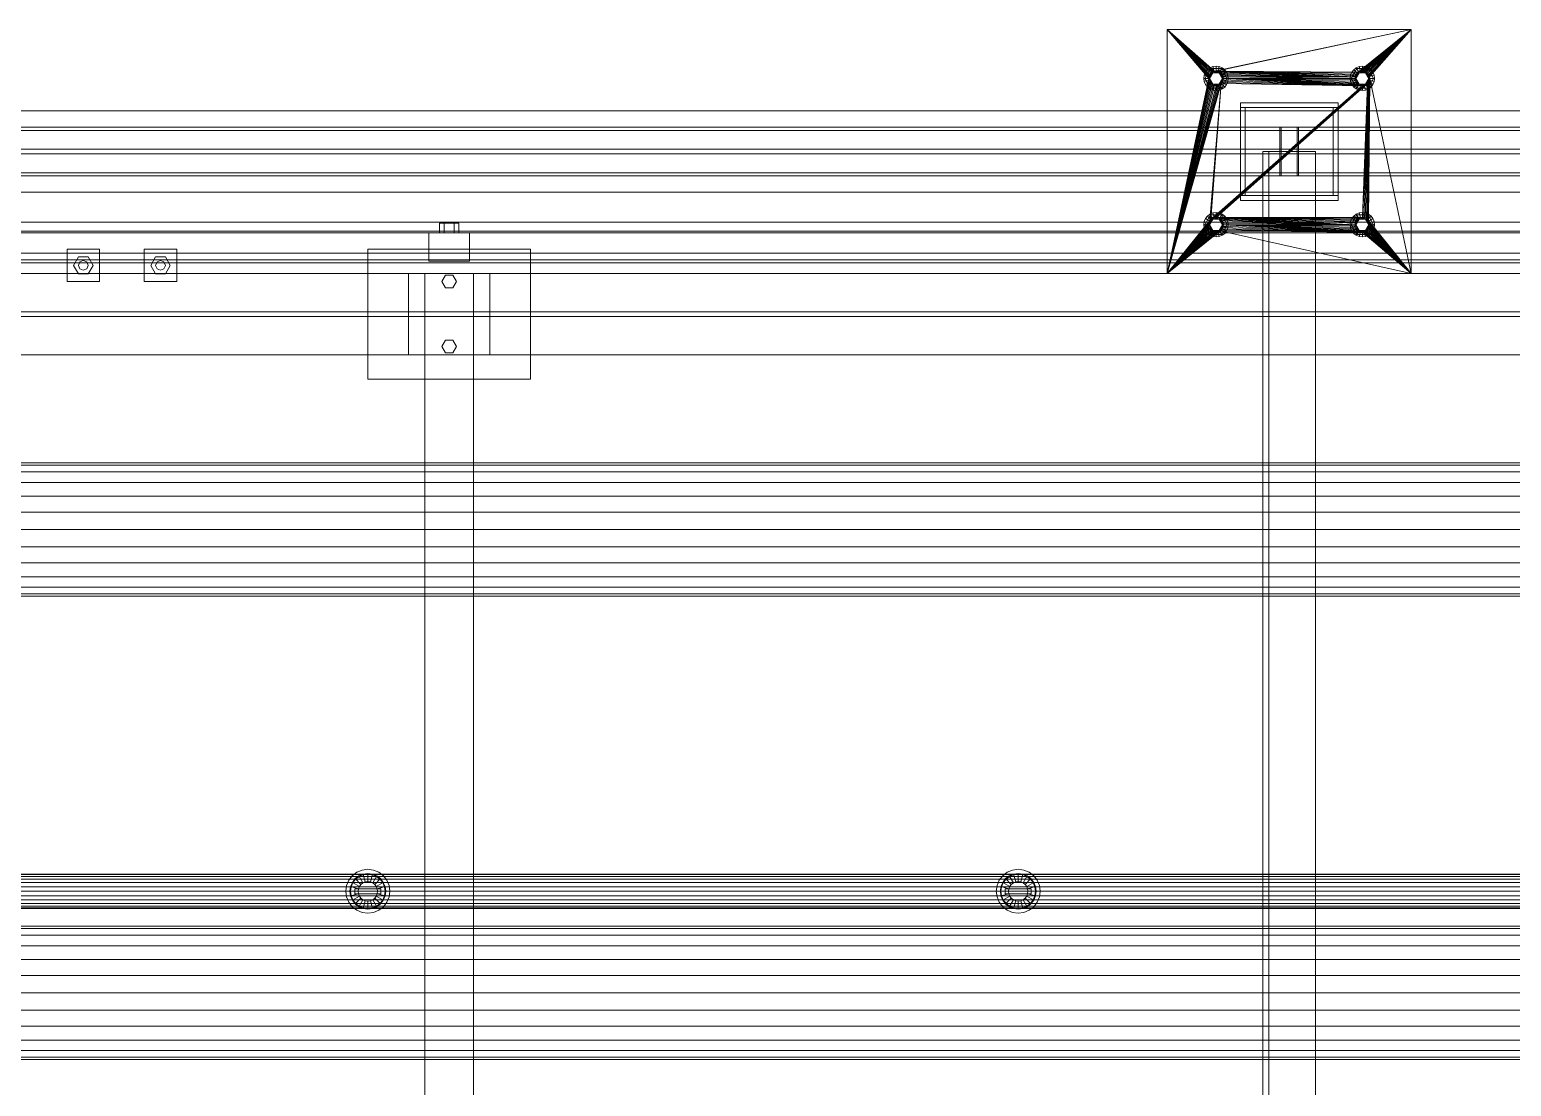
# Model space of a CAD drawing. Header units: millimetres. Extents: x -1970 to 34302, y -65268 to 6837.
# Drawn here: x 13154 to 14976, y -18400 to -17100 of the extents above; entities that cross this region are included whole.
import ezdxf

# ---------------------------------------------------------------- set-up
doc = ezdxf.new("R2010")
doc.units = ezdxf.units.MM
doc.layers.add('superior_mezcladora', color=7, linetype='Continuous', lineweight=0)

msp = doc.modelspace()

# ---------------------------------------------------------------- linework, layer by layer
at = {"layer": 'superior_mezcladora'}
for p, q in [((14552.862, -17400), (14552.862, -17100)), ((14552.862, -17100), (14603.862, -17160)), ((14552.862, -17100), (14604.035, -17158.244)), ((14552.862, -17100), (14604.547, -17156.556)), ((14552.862, -17100), (14605.379, -17155)), ((14552.862, -17100), (14606.498, -17153.636)), ((14552.862, -17100), (14607.862, -17152.517)), ((14552.862, -17100), (14609.418, -17151.685)), ((14552.862, -17100), (14611.106, -17151.173)), ((14552.862, -17100), (14852.862, -17100)), ((14852.862, -17100), (14611.106, -17151.173)), ((14852.862, -17100), (14612.862, -17151)), ((14852.862, -17100), (14787.862, -17152.517)), ((14852.862, -17100), (14789.418, -17151.685)), ((14852.862, -17100), (14791.106, -17151.173)), ((14852.862, -17100), (14792.862, -17151)), ((14852.862, -17100), (14794.618, -17151.173)), ((14852.862, -17100), (14796.306, -17151.685)), ((14852.862, -17100), (14797.862, -17152.517)), ((14852.862, -17100), (14799.226, -17153.636)), ((14852.862, -17100), (14800.345, -17155)), ((14852.862, -17100), (14801.177, -17156.556)), ((14852.862, -17100), (14801.689, -17158.244)), ((14852.862, -17100), (14852.862, -17400)), ((14605.937, -17148.006), (14599.012, -17160)), ((14602.255, -17149.393), (14599.872, -17152.5)), ((14605.362, -17147.01), (14602.255, -17149.393)), ((14606.498, -17153.636), (14602.255, -17149.393)), ((14608.98, -17145.511), (14605.362, -17147.01)), ((14608.362, -17152.206), (14605.362, -17147.01)), ((14619.787, -17148.006), (14605.937, -17148.006)), ((14608.862, -17153.072), (14605.937, -17148.006)), ((14612.862, -17145), (14608.98, -17145.511)), ((14610.533, -17151.307), (14608.98, -17145.511)), ((14616.744, -17145.511), (14612.862, -17145)), ((14612.862, -17151), (14612.862, -17145)), ((14615.191, -17151.307), (14616.744, -17145.511)), ((14620.362, -17147.01), (14616.744, -17145.511)), ((14616.862, -17153.072), (14619.787, -17148.006)), ((14617.362, -17152.206), (14620.362, -17147.01)), ((14619.226, -17153.636), (14623.468, -17149.393)), ((14626.712, -17160), (14619.787, -17148.006)), ((14623.468, -17149.393), (14620.362, -17147.01)), ((14625.852, -17152.5), (14623.468, -17149.393)), ((14785.937, -17148.006), (14779.012, -17160)), ((14782.255, -17149.393), (14779.872, -17152.5)), ((14785.362, -17147.01), (14782.255, -17149.393)), ((14786.498, -17153.636), (14782.255, -17149.393)), ((14788.98, -17145.511), (14785.362, -17147.01)), ((14788.362, -17152.206), (14785.362, -17147.01)), ((14799.787, -17148.006), (14785.937, -17148.006)), ((14788.862, -17153.072), (14785.937, -17148.006)), ((14792.862, -17145), (14788.98, -17145.511)), ((14790.533, -17151.307), (14788.98, -17145.511)), ((14796.744, -17145.511), (14792.862, -17145)), ((14792.862, -17151), (14792.862, -17145)), ((14795.191, -17151.307), (14796.744, -17145.511)), ((14800.362, -17147.01), (14796.744, -17145.511)), ((14796.862, -17153.072), (14799.787, -17148.006)), ((14797.362, -17152.206), (14800.362, -17147.01)), ((14799.226, -17153.636), (14803.468, -17149.393)), ((14806.712, -17160), (14799.787, -17148.006)), ((14803.468, -17149.393), (14800.362, -17147.01)), ((14805.852, -17152.5), (14803.468, -17149.393)), ((14552.862, -17400), (14603.862, -17160)), ((14604.035, -17161.756), (14552.862, -17400)), ((14604.547, -17163.444), (14552.862, -17400)), ((14605.379, -17165), (14552.862, -17400)), ((14606.498, -17166.364), (14552.862, -17400)), ((14619.226, -17166.364), (14552.862, -17400)), ((14607.862, -17167.483), (14552.862, -17400)), ((14617.862, -17167.483), (14552.862, -17400)), ((14609.418, -17168.315), (14552.862, -17400)), ((14616.306, -17168.315), (14552.862, -17400)), ((14598.373, -17156.118), (14597.862, -17160)), ((14603.862, -17160), (14597.862, -17160)), ((14597.862, -17160), (14598.373, -17163.882)), ((14599.872, -17152.5), (14598.373, -17156.118)), ((14604.169, -17157.671), (14598.373, -17156.118)), ((14604.169, -17162.329), (14598.373, -17163.882)), ((14598.373, -17163.882), (14599.872, -17167.5)), ((14604.862, -17160), (14599.012, -17160)), ((14599.012, -17160), (14605.937, -17171.994)), ((14605.068, -17155.5), (14599.872, -17152.5)), ((14605.068, -17164.5), (14599.872, -17167.5)), ((14599.872, -17167.5), (14602.255, -17170.607)), ((14606.498, -17166.364), (14602.255, -17170.607)), ((14603.862, -17160), (14604.169, -17157.671)), ((14604.035, -17158.244), (14603.862, -17160)), ((14603.862, -17160), (14604.035, -17161.756)), ((14604.169, -17162.329), (14603.862, -17160)), ((14604.547, -17156.556), (14604.035, -17158.244)), ((14604.035, -17161.756), (14604.547, -17163.444)), ((14604.169, -17157.671), (14605.068, -17155.5)), ((14605.068, -17164.5), (14604.169, -17162.329)), ((14605.379, -17155), (14604.547, -17156.556)), ((14604.547, -17163.444), (14605.379, -17165)), ((14604.862, -17160), (14608.862, -17153.072)), ((14604.862, -17160), (14605.134, -17157.929)), ((14605.134, -17162.071), (14604.862, -17160)), ((14608.862, -17166.928), (14604.862, -17160)), ((14605.068, -17155.5), (14606.498, -17153.636)), ((14606.498, -17166.364), (14605.068, -17164.5)), ((14605.134, -17157.929), (14605.934, -17156)), ((14605.934, -17164), (14605.134, -17162.071)), ((14608.362, -17167.794), (14605.362, -17172.99)), ((14606.498, -17153.636), (14605.379, -17155)), ((14605.379, -17165), (14606.498, -17166.364)), ((14619.226, -17166.364), (14605.379, -17335)), ((14605.934, -17156), (14607.205, -17154.343)), ((14607.205, -17165.657), (14605.934, -17164)), ((14608.862, -17166.928), (14605.937, -17171.994)), ((14606.498, -17153.636), (14608.362, -17152.206)), ((14607.862, -17152.517), (14606.498, -17153.636)), ((14606.498, -17166.364), (14607.862, -17167.483)), ((14619.226, -17166.364), (14606.498, -17333.636)), ((14799.226, -17166.364), (14606.498, -17333.636)), ((14608.362, -17167.794), (14606.498, -17166.364)), ((14797.862, -17167.483), (14606.498, -17333.636)), ((14796.306, -17168.315), (14606.498, -17333.636)), ((14607.205, -17154.343), (14608.862, -17153.072)), ((14608.862, -17166.928), (14607.205, -17165.657)), ((14609.418, -17151.685), (14607.862, -17152.517)), ((14799.226, -17166.364), (14607.862, -17332.517)), ((14607.862, -17167.483), (14609.418, -17168.315)), ((14608.362, -17152.206), (14610.533, -17151.307)), ((14610.533, -17168.693), (14608.362, -17167.794)), ((14608.862, -17153.072), (14610.791, -17152.273)), ((14608.862, -17153.072), (14616.862, -17153.072)), ((14610.791, -17167.727), (14608.862, -17166.928)), ((14616.862, -17166.928), (14608.862, -17166.928)), ((14611.106, -17151.173), (14609.418, -17151.685)), ((14799.226, -17166.364), (14609.418, -17331.685)), ((14609.418, -17168.315), (14611.106, -17168.827)), ((14610.533, -17151.307), (14612.862, -17151)), ((14610.791, -17152.273), (14612.862, -17152)), ((14612.862, -17168), (14610.791, -17167.727)), ((14612.862, -17151), (14611.106, -17151.173)), ((14799.226, -17166.364), (14611.106, -17331.173)), ((14614.618, -17151.173), (14612.862, -17151)), ((14612.862, -17151), (14784.035, -17158.244)), ((14612.862, -17151), (14784.547, -17156.556)), ((14612.862, -17151), (14785.379, -17155)), ((14612.862, -17151), (14786.498, -17153.636)), ((14612.862, -17151), (14787.862, -17152.517)), ((14612.862, -17151), (14615.191, -17151.307)), ((14612.862, -17152), (14614.932, -17152.273)), ((14799.226, -17166.364), (14612.862, -17331)), ((14614.932, -17167.727), (14612.862, -17168)), ((14616.306, -17151.685), (14614.618, -17151.173)), ((14614.618, -17151.173), (14784.035, -17158.244)), ((14614.618, -17168.827), (14616.306, -17168.315)), ((14614.932, -17152.273), (14616.862, -17153.072)), ((14616.862, -17166.928), (14614.932, -17167.727)), ((14615.191, -17151.307), (14617.362, -17152.206)), ((14617.362, -17167.794), (14615.191, -17168.693)), ((14617.862, -17152.517), (14616.306, -17151.685)), ((14616.306, -17151.685), (14784.035, -17158.244)), ((14616.306, -17168.315), (14617.862, -17167.483)), ((14616.862, -17153.072), (14618.519, -17154.343)), ((14616.862, -17153.072), (14620.862, -17160)), ((14620.862, -17160), (14616.862, -17166.928)), ((14618.519, -17165.657), (14616.862, -17166.928)), ((14616.862, -17166.928), (14619.787, -17171.994)), ((14617.362, -17152.206), (14619.226, -17153.636)), ((14619.226, -17166.364), (14617.362, -17167.794)), ((14617.362, -17167.794), (14620.362, -17172.99)), ((14619.226, -17153.636), (14617.862, -17152.517)), ((14617.862, -17152.517), (14784.035, -17158.244)), ((14617.862, -17167.483), (14619.226, -17166.364)), ((14618.519, -17154.343), (14619.79, -17156)), ((14619.79, -17164), (14618.519, -17165.657)), ((14620.345, -17155), (14619.226, -17153.636)), ((14619.226, -17153.636), (14784.035, -17158.244)), ((14619.226, -17153.636), (14620.656, -17155.5)), ((14620.656, -17164.5), (14619.226, -17166.364)), ((14619.226, -17166.364), (14620.345, -17165)), ((14792.862, -17169), (14619.226, -17166.364)), ((14619.226, -17166.364), (14623.468, -17170.607)), ((14619.787, -17171.994), (14626.712, -17160)), ((14619.79, -17156), (14620.589, -17157.929)), ((14620.589, -17162.071), (14619.79, -17164)), ((14621.177, -17156.556), (14620.345, -17155)), ((14620.345, -17155), (14784.035, -17158.244)), ((14620.345, -17165), (14621.177, -17163.444)), ((14792.862, -17169), (14620.345, -17165)), ((14620.589, -17157.929), (14620.862, -17160)), ((14620.862, -17160), (14620.589, -17162.071)), ((14620.656, -17155.5), (14625.852, -17152.5)), ((14620.656, -17155.5), (14621.555, -17157.671)), ((14621.555, -17162.329), (14620.656, -17164.5)), ((14620.656, -17164.5), (14625.852, -17167.5)), ((14626.712, -17160), (14620.862, -17160)), ((14621.689, -17158.244), (14621.177, -17156.556)), ((14621.177, -17156.556), (14784.035, -17158.244)), ((14621.177, -17163.444), (14621.689, -17161.756)), ((14792.862, -17169), (14621.177, -17163.444)), ((14621.555, -17157.671), (14627.351, -17156.118)), ((14621.555, -17157.671), (14621.862, -17160)), ((14621.862, -17160), (14621.555, -17162.329)), ((14621.555, -17162.329), (14627.351, -17163.882)), ((14621.862, -17160), (14621.689, -17158.244)), ((14621.689, -17158.244), (14784.035, -17158.244)), ((14621.689, -17161.756), (14621.862, -17160)), ((14792.862, -17169), (14621.689, -17161.756)), ((14621.862, -17160), (14784.035, -17158.244)), ((14783.862, -17160), (14621.862, -17160)), ((14784.035, -17161.756), (14621.862, -17160)), ((14784.547, -17163.444), (14621.862, -17160)), ((14785.379, -17165), (14621.862, -17160)), ((14786.498, -17166.364), (14621.862, -17160)), ((14787.862, -17167.483), (14621.862, -17160)), ((14789.418, -17168.315), (14621.862, -17160)), ((14791.106, -17168.827), (14621.862, -17160)), ((14792.862, -17169), (14621.862, -17160)), ((14627.862, -17160), (14621.862, -17160)), ((14623.468, -17170.607), (14625.852, -17167.5)), ((14627.351, -17156.118), (14625.852, -17152.5)), ((14625.852, -17167.5), (14627.351, -17163.882)), ((14627.862, -17160), (14627.351, -17156.118)), ((14627.351, -17163.882), (14627.862, -17160)), ((14778.373, -17156.118), (14777.862, -17160)), ((14783.862, -17160), (14777.862, -17160)), ((14777.862, -17160), (14778.373, -17163.882)), ((14779.872, -17152.5), (14778.373, -17156.118)), ((14784.169, -17157.671), (14778.373, -17156.118)), ((14784.169, -17162.329), (14778.373, -17163.882)), ((14778.373, -17163.882), (14779.872, -17167.5)), ((14784.862, -17160), (14779.012, -17160)), ((14779.012, -17160), (14785.937, -17171.994)), ((14785.068, -17155.5), (14779.872, -17152.5)), ((14785.068, -17164.5), (14779.872, -17167.5)), ((14779.872, -17167.5), (14782.255, -17170.607)), ((14786.498, -17166.364), (14782.255, -17170.607)), ((14783.862, -17160), (14784.169, -17157.671)), ((14784.035, -17158.244), (14783.862, -17160)), ((14783.862, -17160), (14784.035, -17161.756)), ((14784.169, -17162.329), (14783.862, -17160)), ((14784.547, -17156.556), (14784.035, -17158.244)), ((14784.035, -17161.756), (14784.547, -17163.444)), ((14784.169, -17157.671), (14785.068, -17155.5)), ((14785.068, -17164.5), (14784.169, -17162.329)), ((14785.379, -17155), (14784.547, -17156.556)), ((14784.547, -17163.444), (14785.379, -17165)), ((14784.862, -17160), (14788.862, -17153.072)), ((14784.862, -17160), (14785.134, -17157.929)), ((14785.134, -17162.071), (14784.862, -17160)), ((14788.862, -17166.928), (14784.862, -17160)), ((14785.068, -17155.5), (14786.498, -17153.636)), ((14786.498, -17166.364), (14785.068, -17164.5)), ((14785.134, -17157.929), (14785.934, -17156)), ((14785.934, -17164), (14785.134, -17162.071)), ((14788.362, -17167.794), (14785.362, -17172.99)), ((14786.498, -17153.636), (14785.379, -17155)), ((14785.379, -17165), (14786.498, -17166.364)), ((14785.934, -17156), (14787.205, -17154.343)), ((14787.205, -17165.657), (14785.934, -17164)), ((14788.862, -17166.928), (14785.937, -17171.994)), ((14786.498, -17153.636), (14788.362, -17152.206)), ((14787.862, -17152.517), (14786.498, -17153.636)), ((14786.498, -17166.364), (14787.862, -17167.483)), ((14788.362, -17167.794), (14786.498, -17166.364)), ((14787.205, -17154.343), (14788.862, -17153.072)), ((14788.862, -17166.928), (14787.205, -17165.657)), ((14789.418, -17151.685), (14787.862, -17152.517)), ((14787.862, -17167.483), (14789.418, -17168.315)), ((14788.362, -17152.206), (14790.533, -17151.307)), ((14790.533, -17168.693), (14788.362, -17167.794)), ((14788.862, -17153.072), (14790.791, -17152.273)), ((14788.862, -17153.072), (14796.862, -17153.072)), ((14790.791, -17167.727), (14788.862, -17166.928)), ((14796.862, -17166.928), (14788.862, -17166.928)), ((14791.106, -17151.173), (14789.418, -17151.685)), ((14789.418, -17168.315), (14791.106, -17168.827)), ((14790.533, -17151.307), (14792.862, -17151)), ((14790.791, -17152.273), (14792.862, -17152)), ((14792.862, -17168), (14790.791, -17167.727)), ((14792.862, -17151), (14791.106, -17151.173)), ((14794.618, -17151.173), (14792.862, -17151)), ((14792.862, -17151), (14795.191, -17151.307)), ((14792.862, -17152), (14794.932, -17152.273)), ((14801.862, -17160), (14792.862, -17331)), ((14801.689, -17161.756), (14792.862, -17331)), ((14801.177, -17163.444), (14792.862, -17331)), ((14800.345, -17165), (14792.862, -17331)), ((14799.226, -17166.364), (14792.862, -17331)), ((14794.932, -17167.727), (14792.862, -17168)), ((14796.306, -17151.685), (14794.618, -17151.173)), ((14801.862, -17160), (14794.618, -17331.173)), ((14794.618, -17168.827), (14796.306, -17168.315)), ((14794.932, -17152.273), (14796.862, -17153.072)), ((14796.862, -17166.928), (14794.932, -17167.727)), ((14795.191, -17151.307), (14797.362, -17152.206)), ((14797.362, -17167.794), (14795.191, -17168.693)), ((14797.862, -17152.517), (14796.306, -17151.685)), ((14796.306, -17331.685), (14801.862, -17160)), ((14796.306, -17168.315), (14797.862, -17167.483)), ((14796.862, -17153.072), (14798.519, -17154.343)), ((14796.862, -17153.072), (14800.862, -17160)), ((14800.862, -17160), (14796.862, -17166.928)), ((14798.519, -17165.657), (14796.862, -17166.928)), ((14796.862, -17166.928), (14799.787, -17171.994)), ((14797.362, -17152.206), (14799.226, -17153.636)), ((14799.226, -17166.364), (14797.362, -17167.794)), ((14797.362, -17167.794), (14800.362, -17172.99)), ((14799.226, -17153.636), (14797.862, -17152.517)), ((14797.862, -17332.517), (14801.862, -17160)), ((14797.862, -17167.483), (14799.226, -17166.364)), ((14798.519, -17154.343), (14799.79, -17156)), ((14799.79, -17164), (14798.519, -17165.657)), ((14800.345, -17155), (14799.226, -17153.636)), ((14799.226, -17153.636), (14800.656, -17155.5)), ((14799.226, -17333.636), (14801.862, -17160)), ((14800.656, -17164.5), (14799.226, -17166.364)), ((14799.226, -17166.364), (14800.345, -17165)), ((14799.226, -17166.364), (14803.468, -17170.607)), ((14799.787, -17171.994), (14806.712, -17160)), ((14799.79, -17156), (14800.589, -17157.929)), ((14800.589, -17162.071), (14799.79, -17164)), ((14801.177, -17156.556), (14800.345, -17155)), ((14800.345, -17335), (14801.862, -17160)), ((14800.345, -17165), (14801.177, -17163.444)), ((14800.589, -17157.929), (14800.862, -17160)), ((14800.862, -17160), (14800.589, -17162.071)), ((14800.656, -17155.5), (14805.852, -17152.5)), ((14800.656, -17155.5), (14801.555, -17157.671)), ((14801.555, -17162.329), (14800.656, -17164.5)), ((14800.656, -17164.5), (14805.852, -17167.5)), ((14806.712, -17160), (14800.862, -17160)), ((14801.689, -17158.244), (14801.177, -17156.556)), ((14801.177, -17163.444), (14801.689, -17161.756)), ((14801.555, -17157.671), (14807.351, -17156.118)), ((14801.555, -17157.671), (14801.862, -17160)), ((14801.862, -17160), (14801.555, -17162.329)), ((14801.555, -17162.329), (14807.351, -17163.882)), ((14852.862, -17400), (14801.689, -17158.244)), ((14801.862, -17160), (14801.689, -17158.244)), ((14801.689, -17161.756), (14801.862, -17160)), ((14852.862, -17400), (14801.862, -17160)), ((14807.862, -17160), (14801.862, -17160)), ((14803.468, -17170.607), (14805.852, -17167.5)), ((14807.351, -17156.118), (14805.852, -17152.5)), ((14805.852, -17167.5), (14807.351, -17163.882)), ((14807.862, -17160), (14807.351, -17156.118)), ((14807.351, -17163.882), (14807.862, -17160)), ((14611.106, -17168.827), (14552.862, -17400)), ((14614.618, -17168.827), (14552.862, -17400)), ((14612.862, -17169), (14552.862, -17400)), ((14602.255, -17170.607), (14605.362, -17172.99)), ((14605.362, -17172.99), (14608.98, -17174.489)), ((14605.937, -17171.994), (14619.787, -17171.994)), ((14794.618, -17168.827), (14606.498, -17333.636)), ((14792.862, -17169), (14606.498, -17333.636)), ((14610.533, -17168.693), (14608.98, -17174.489)), ((14608.98, -17174.489), (14612.862, -17175)), ((14612.862, -17169), (14610.533, -17168.693)), ((14611.106, -17168.827), (14612.862, -17169)), ((14615.191, -17168.693), (14612.862, -17169)), ((14612.862, -17169), (14614.618, -17168.827)), ((14612.862, -17169), (14612.862, -17175)), ((14612.862, -17175), (14616.744, -17174.489)), ((14615.191, -17168.693), (14616.744, -17174.489)), ((14616.744, -17174.489), (14620.362, -17172.99)), ((14620.362, -17172.99), (14623.468, -17170.607)), ((14782.255, -17170.607), (14785.362, -17172.99)), ((14785.362, -17172.99), (14788.98, -17174.489)), ((14785.937, -17171.994), (14799.787, -17171.994)), ((14790.533, -17168.693), (14788.98, -17174.489)), ((14788.98, -17174.489), (14792.862, -17175)), ((14792.862, -17169), (14790.533, -17168.693)), ((14791.106, -17168.827), (14792.862, -17169)), ((14795.191, -17168.693), (14792.862, -17169)), ((14792.862, -17169), (14794.618, -17168.827)), ((14792.862, -17169), (14792.862, -17175)), ((14792.862, -17175), (14796.744, -17174.489)), ((14795.191, -17168.693), (14796.744, -17174.489)), ((14796.744, -17174.489), (14800.362, -17172.99)), ((14800.362, -17172.99), (14803.468, -17170.607)), ((10569.529, -17200), (16769.529, -17200)), ((14642.862, -17196), (14642.862, -17190)), ((14642.862, -17190), (14762.862, -17190)), ((14762.862, -17196), (14642.862, -17196)), ((14642.862, -17304), (14642.862, -17196)), ((14642.862, -17196), (14648.862, -17196)), ((14648.862, -17196), (14648.862, -17304)), ((14756.862, -17304), (14756.862, -17196)), ((14756.862, -17196), (14762.862, -17196)), ((14762.862, -17190), (14762.862, -17196)), ((14762.862, -17196), (14762.862, -17304)), ((14691.451, -17220), (12624.784, -17220)), ((12626.305, -17220), (14692.972, -17220)), ((14712.752, -17220), (12646.085, -17220)), ((12647.606, -17220), (14714.273, -17220)), ((14691.451, -17280), (14691.451, -17220)), ((14691.451, -17220), (14692.972, -17220)), ((16758.117, -17220), (14691.451, -17220)), ((14692.972, -17220), (14692.972, -17280)), ((14692.972, -17224), (14692.972, -17220)), ((14692.972, -17220), (14712.752, -17220)), ((14692.972, -17220), (16759.639, -17220)), ((14712.752, -17280), (14712.752, -17220)), ((14712.752, -17220), (14714.273, -17220)), ((14712.752, -17220), (14712.752, -17224)), ((16779.418, -17220), (14712.752, -17220)), ((14714.273, -17220), (14714.273, -17280)), ((14714.273, -17220), (16780.94, -17220)), ((12626.305, -17224), (14692.972, -17224)), ((14712.752, -17224), (12646.085, -17224)), ((14712.752, -17224), (14692.972, -17224)), ((14692.972, -17224), (16759.639, -17224)), ((16779.418, -17224), (14712.752, -17224)), ((10569.529, -17247.2), (16769.529, -17247.2)), ((16769.529, -17252.8), (10569.529, -17252.8)), ((14735.362, -17250), (14670.362, -17250)), ((14670.362, -17250), (14670.362, -18750)), ((14677.862, -17250), (14670.362, -17250)), ((14677.862, -18750), (14677.862, -17250)), ((14735.362, -18750), (14735.362, -17250)), ((14692.972, -17276), (12626.305, -17276)), ((12646.085, -17276), (14712.752, -17276)), ((14692.972, -17280), (14692.972, -17276)), ((14692.972, -17276), (14712.752, -17276)), ((16759.639, -17276), (14692.972, -17276)), ((14712.752, -17276), (14712.752, -17280)), ((14712.752, -17276), (16779.418, -17276)), ((12624.784, -17280), (14691.451, -17280)), ((14692.972, -17280), (12626.305, -17280)), ((12646.085, -17280), (14712.752, -17280)), ((14714.273, -17280), (12647.606, -17280)), ((14692.972, -17280), (14691.451, -17280)), ((14691.451, -17280), (16758.117, -17280)), ((14712.752, -17280), (14692.972, -17280)), ((16759.639, -17280), (14692.972, -17280)), ((14714.273, -17280), (14712.752, -17280)), ((14712.752, -17280), (16779.418, -17280)), ((16780.94, -17280), (14714.273, -17280)), ((16769.529, -17300), (10569.529, -17300)), ((14642.862, -17310), (14642.862, -17304)), ((14642.862, -17304), (14762.862, -17304)), ((14648.862, -17304), (14642.862, -17304)), ((14762.862, -17310), (14642.862, -17310)), ((14762.862, -17304), (14756.862, -17304)), ((14762.862, -17304), (14762.862, -17310)), ((14599.872, -17332.5), (14598.373, -17336.118)), ((14605.937, -17328.006), (14599.012, -17340)), ((14602.255, -17329.393), (14599.872, -17332.5)), ((14605.068, -17335.5), (14599.872, -17332.5)), ((14605.362, -17327.01), (14602.255, -17329.393)), ((14606.498, -17333.636), (14602.255, -17329.393)), ((14608.98, -17325.511), (14605.362, -17327.01)), ((14608.362, -17332.206), (14605.362, -17327.01)), ((14619.787, -17328.006), (14605.937, -17328.006)), ((14608.862, -17333.072), (14605.937, -17328.006)), ((14606.498, -17333.636), (14608.362, -17332.206)), ((14607.862, -17332.517), (14606.498, -17333.636)), ((14609.418, -17331.685), (14607.862, -17332.517)), ((14608.362, -17332.206), (14610.533, -17331.307)), ((14608.862, -17333.072), (14610.791, -17332.273)), ((14612.862, -17325), (14608.98, -17325.511)), ((14610.533, -17331.307), (14608.98, -17325.511)), ((14611.106, -17331.173), (14609.418, -17331.685)), ((14610.533, -17331.307), (14612.862, -17331)), ((14610.791, -17332.273), (14612.862, -17332)), ((14612.862, -17331), (14611.106, -17331.173)), ((14616.744, -17325.511), (14612.862, -17325)), ((14612.862, -17331), (14612.862, -17325)), ((14614.618, -17331.173), (14612.862, -17331)), ((14612.862, -17331), (14783.862, -17340)), ((14612.862, -17331), (14784.035, -17338.244)), ((14612.862, -17331), (14784.547, -17336.556)), ((14612.862, -17331), (14785.379, -17335)), ((14612.862, -17331), (14786.498, -17333.636)), ((14612.862, -17331), (14787.862, -17332.517)), ((14612.862, -17331), (14789.418, -17331.685)), ((14612.862, -17331), (14791.106, -17331.173)), ((14612.862, -17331), (14792.862, -17331)), ((14612.862, -17331), (14615.191, -17331.307)), ((14612.862, -17332), (14614.932, -17332.273)), ((14616.306, -17331.685), (14614.618, -17331.173)), ((14614.618, -17331.173), (14783.862, -17340)), ((14614.932, -17332.273), (14616.862, -17333.072)), ((14615.191, -17331.307), (14616.744, -17325.511)), ((14615.191, -17331.307), (14617.362, -17332.206)), ((14617.862, -17332.517), (14616.306, -17331.685)), ((14616.306, -17331.685), (14783.862, -17340)), ((14620.362, -17327.01), (14616.744, -17325.511)), ((14616.862, -17333.072), (14619.787, -17328.006)), ((14617.362, -17332.206), (14620.362, -17327.01)), ((14617.362, -17332.206), (14619.226, -17333.636)), ((14619.226, -17333.636), (14617.862, -17332.517)), ((14617.862, -17332.517), (14783.862, -17340)), ((14619.226, -17333.636), (14623.468, -17329.393)), ((14626.712, -17340), (14619.787, -17328.006)), ((14623.468, -17329.393), (14620.362, -17327.01)), ((14620.656, -17335.5), (14625.852, -17332.5)), ((14625.852, -17332.5), (14623.468, -17329.393)), ((14627.351, -17336.118), (14625.852, -17332.5)), ((14779.872, -17332.5), (14778.373, -17336.118)), ((14785.937, -17328.006), (14779.012, -17340)), ((14782.255, -17329.393), (14779.872, -17332.5)), ((14785.068, -17335.5), (14779.872, -17332.5)), ((14785.362, -17327.01), (14782.255, -17329.393)), ((14786.498, -17333.636), (14782.255, -17329.393)), ((14788.98, -17325.511), (14785.362, -17327.01)), ((14788.362, -17332.206), (14785.362, -17327.01)), ((14799.787, -17328.006), (14785.937, -17328.006)), ((14788.862, -17333.072), (14785.937, -17328.006)), ((14786.498, -17333.636), (14788.362, -17332.206)), ((14787.862, -17332.517), (14786.498, -17333.636)), ((14789.418, -17331.685), (14787.862, -17332.517)), ((14788.362, -17332.206), (14790.533, -17331.307)), ((14788.862, -17333.072), (14790.791, -17332.273)), ((14792.862, -17325), (14788.98, -17325.511)), ((14790.533, -17331.307), (14788.98, -17325.511)), ((14791.106, -17331.173), (14789.418, -17331.685)), ((14790.533, -17331.307), (14792.862, -17331)), ((14790.791, -17332.273), (14792.862, -17332)), ((14792.862, -17331), (14791.106, -17331.173)), ((14796.744, -17325.511), (14792.862, -17325)), ((14792.862, -17331), (14792.862, -17325)), ((14794.618, -17331.173), (14792.862, -17331)), ((14792.862, -17331), (14795.191, -17331.307)), ((14792.862, -17332), (14794.932, -17332.273)), ((14796.306, -17331.685), (14794.618, -17331.173)), ((14794.932, -17332.273), (14796.862, -17333.072)), ((14795.191, -17331.307), (14796.744, -17325.511)), ((14795.191, -17331.307), (14797.362, -17332.206)), ((14797.862, -17332.517), (14796.306, -17331.685)), ((14800.362, -17327.01), (14796.744, -17325.511)), ((14796.862, -17333.072), (14799.787, -17328.006)), ((14797.362, -17332.206), (14800.362, -17327.01)), ((14797.362, -17332.206), (14799.226, -17333.636)), ((14799.226, -17333.636), (14797.862, -17332.517)), ((14799.226, -17333.636), (14803.468, -17329.393)), ((14806.712, -17340), (14799.787, -17328.006)), ((14803.468, -17329.393), (14800.362, -17327.01)), ((14800.656, -17335.5), (14805.852, -17332.5)), ((14805.852, -17332.5), (14803.468, -17329.393)), ((14807.351, -17336.118), (14805.852, -17332.5)), ((10569.529, -17337), (16769.529, -17337)), ((10569.529, -17348), (16769.529, -17348)), ((10569.529, -17350), (16769.529, -17350)), ((13644.529, -17385), (13644.529, -17350)), ((13644.529, -17350), (13694.529, -17350)), ((13663.529, -17338), (13657.529, -17338)), ((13657.529, -17350), (13657.529, -17338)), ((13663.529, -17350), (13657.529, -17350)), ((13675.529, -17338), (13663.529, -17338)), ((13663.529, -17350), (13663.529, -17338)), ((13675.529, -17350), (13663.529, -17350)), ((13681.529, -17338), (13675.529, -17338)), ((13675.529, -17350), (13675.529, -17338)), ((13675.529, -17350), (13681.529, -17350)), ((13681.529, -17338), (13681.529, -17350)), ((13694.529, -17350), (13694.529, -17385)), ((14552.862, -17400), (14605.379, -17335)), ((14552.862, -17400), (14604.547, -17336.556)), ((14552.862, -17400), (14604.035, -17338.244)), ((14603.862, -17340), (14552.862, -17400)), ((14604.035, -17341.756), (14552.862, -17400)), ((14604.547, -17343.444), (14552.862, -17400)), ((14605.379, -17345), (14552.862, -17400)), ((14606.498, -17346.364), (14552.862, -17400)), ((14607.862, -17347.483), (14552.862, -17400)), ((14617.862, -17347.483), (14552.862, -17400)), ((14609.418, -17348.315), (14552.862, -17400)), ((14616.306, -17348.315), (14552.862, -17400)), ((14611.106, -17348.827), (14552.862, -17400)), ((14614.618, -17348.827), (14552.862, -17400)), ((14612.862, -17349), (14552.862, -17400)), ((14598.373, -17336.118), (14597.862, -17340)), ((14603.862, -17340), (14597.862, -17340)), ((14597.862, -17340), (14598.373, -17343.882)), ((14604.169, -17337.671), (14598.373, -17336.118)), ((14604.169, -17342.329), (14598.373, -17343.882)), ((14598.373, -17343.882), (14599.872, -17347.5)), ((14604.862, -17340), (14599.012, -17340)), ((14599.012, -17340), (14605.937, -17351.994)), ((14605.068, -17344.5), (14599.872, -17347.5)), ((14599.872, -17347.5), (14602.255, -17350.607)), ((14606.498, -17346.364), (14602.255, -17350.607)), ((14602.255, -17350.607), (14605.362, -17352.99)), ((14603.862, -17340), (14604.169, -17337.671)), ((14604.035, -17338.244), (14603.862, -17340)), ((14603.862, -17340), (14604.035, -17341.756)), ((14604.169, -17342.329), (14603.862, -17340)), ((14604.547, -17336.556), (14604.035, -17338.244)), ((14604.035, -17341.756), (14604.547, -17343.444)), ((14604.169, -17337.671), (14605.068, -17335.5)), ((14605.068, -17344.5), (14604.169, -17342.329)), ((14605.379, -17335), (14604.547, -17336.556)), ((14604.547, -17343.444), (14605.379, -17345)), ((14604.862, -17340), (14608.862, -17333.072)), ((14604.862, -17340), (14605.134, -17337.929)), ((14605.134, -17342.071), (14604.862, -17340)), ((14608.862, -17346.928), (14604.862, -17340)), ((14605.068, -17335.5), (14606.498, -17333.636)), ((14606.498, -17346.364), (14605.068, -17344.5)), ((14605.134, -17337.929), (14605.934, -17336)), ((14605.934, -17344), (14605.134, -17342.071)), ((14608.362, -17347.794), (14605.362, -17352.99)), ((14606.498, -17333.636), (14605.379, -17335)), ((14605.379, -17345), (14606.498, -17346.364)), ((14605.934, -17336), (14607.205, -17334.343)), ((14607.205, -17345.657), (14605.934, -17344)), ((14608.862, -17346.928), (14605.937, -17351.994)), ((14606.498, -17346.364), (14607.862, -17347.483)), ((14608.362, -17347.794), (14606.498, -17346.364)), ((14607.205, -17334.343), (14608.862, -17333.072)), ((14608.862, -17346.928), (14607.205, -17345.657)), ((14607.862, -17347.483), (14609.418, -17348.315)), ((14610.533, -17348.693), (14608.362, -17347.794)), ((14608.862, -17333.072), (14616.862, -17333.072)), ((14610.791, -17347.727), (14608.862, -17346.928)), ((14616.862, -17346.928), (14608.862, -17346.928)), ((14610.533, -17348.693), (14608.98, -17354.489)), ((14609.418, -17348.315), (14611.106, -17348.827)), ((14612.862, -17349), (14610.533, -17348.693)), ((14612.862, -17348), (14610.791, -17347.727)), ((14611.106, -17348.827), (14612.862, -17349)), ((14614.932, -17347.727), (14612.862, -17348)), ((14615.191, -17348.693), (14612.862, -17349)), ((14612.862, -17349), (14614.618, -17348.827)), ((14612.862, -17349), (14612.862, -17355)), ((14614.618, -17348.827), (14616.306, -17348.315)), ((14616.862, -17346.928), (14614.932, -17347.727)), ((14617.362, -17347.794), (14615.191, -17348.693)), ((14615.191, -17348.693), (14616.744, -17354.489)), ((14616.306, -17348.315), (14617.862, -17347.483)), ((14616.862, -17333.072), (14618.519, -17334.343)), ((14616.862, -17333.072), (14620.862, -17340)), ((14620.862, -17340), (14616.862, -17346.928)), ((14618.519, -17345.657), (14616.862, -17346.928)), ((14616.862, -17346.928), (14619.787, -17351.994)), ((14619.226, -17346.364), (14617.362, -17347.794)), ((14617.362, -17347.794), (14620.362, -17352.99)), ((14617.862, -17347.483), (14619.226, -17346.364)), ((14617.862, -17347.483), (14852.862, -17400)), ((14792.862, -17349), (14617.862, -17347.483)), ((14618.519, -17334.343), (14619.79, -17336)), ((14619.79, -17344), (14618.519, -17345.657)), ((14620.345, -17335), (14619.226, -17333.636)), ((14619.226, -17333.636), (14783.862, -17340)), ((14619.226, -17333.636), (14620.656, -17335.5)), ((14620.656, -17344.5), (14619.226, -17346.364)), ((14619.226, -17346.364), (14620.345, -17345)), ((14792.862, -17349), (14619.226, -17346.364)), ((14619.226, -17346.364), (14623.468, -17350.607)), ((14619.787, -17351.994), (14626.712, -17340)), ((14619.79, -17336), (14620.589, -17337.929)), ((14620.589, -17342.071), (14619.79, -17344)), ((14621.177, -17336.556), (14620.345, -17335)), ((14620.345, -17335), (14783.862, -17340)), ((14620.345, -17345), (14621.177, -17343.444)), ((14792.862, -17349), (14620.345, -17345)), ((14620.362, -17352.99), (14623.468, -17350.607)), ((14620.589, -17337.929), (14620.862, -17340)), ((14620.862, -17340), (14620.589, -17342.071)), ((14620.656, -17335.5), (14621.555, -17337.671)), ((14621.555, -17342.329), (14620.656, -17344.5)), ((14620.656, -17344.5), (14625.852, -17347.5)), ((14626.712, -17340), (14620.862, -17340)), ((14621.689, -17338.244), (14621.177, -17336.556)), ((14621.177, -17336.556), (14783.862, -17340)), ((14621.177, -17343.444), (14621.689, -17341.756)), ((14792.862, -17349), (14621.177, -17343.444)), ((14621.555, -17337.671), (14627.351, -17336.118)), ((14621.555, -17337.671), (14621.862, -17340)), ((14621.862, -17340), (14621.555, -17342.329)), ((14621.555, -17342.329), (14627.351, -17343.882)), ((14621.862, -17340), (14621.689, -17338.244)), ((14621.689, -17338.244), (14783.862, -17340)), ((14621.689, -17341.756), (14621.862, -17340)), ((14792.862, -17349), (14621.689, -17341.756)), ((14783.862, -17340), (14621.862, -17340)), ((14784.035, -17341.756), (14621.862, -17340)), ((14784.547, -17343.444), (14621.862, -17340)), ((14785.379, -17345), (14621.862, -17340)), ((14786.498, -17346.364), (14621.862, -17340)), ((14787.862, -17347.483), (14621.862, -17340)), ((14789.418, -17348.315), (14621.862, -17340)), ((14791.106, -17348.827), (14621.862, -17340)), ((14792.862, -17349), (14621.862, -17340)), ((14627.862, -17340), (14621.862, -17340)), ((14623.468, -17350.607), (14625.852, -17347.5)), ((14625.852, -17347.5), (14627.351, -17343.882)), ((14627.862, -17340), (14627.351, -17336.118)), ((14627.351, -17343.882), (14627.862, -17340)), ((14778.373, -17336.118), (14777.862, -17340)), ((14783.862, -17340), (14777.862, -17340)), ((14777.862, -17340), (14778.373, -17343.882)), ((14784.169, -17337.671), (14778.373, -17336.118)), ((14784.169, -17342.329), (14778.373, -17343.882)), ((14778.373, -17343.882), (14779.872, -17347.5)), ((14784.862, -17340), (14779.012, -17340)), ((14779.012, -17340), (14785.937, -17351.994)), ((14785.068, -17344.5), (14779.872, -17347.5)), ((14779.872, -17347.5), (14782.255, -17350.607)), ((14786.498, -17346.364), (14782.255, -17350.607)), ((14782.255, -17350.607), (14785.362, -17352.99)), ((14783.862, -17340), (14784.169, -17337.671)), ((14784.035, -17338.244), (14783.862, -17340)), ((14783.862, -17340), (14784.035, -17341.756)), ((14784.169, -17342.329), (14783.862, -17340)), ((14784.547, -17336.556), (14784.035, -17338.244)), ((14784.035, -17341.756), (14784.547, -17343.444)), ((14784.169, -17337.671), (14785.068, -17335.5)), ((14785.068, -17344.5), (14784.169, -17342.329)), ((14785.379, -17335), (14784.547, -17336.556)), ((14784.547, -17343.444), (14785.379, -17345)), ((14784.862, -17340), (14788.862, -17333.072)), ((14784.862, -17340), (14785.134, -17337.929)), ((14785.134, -17342.071), (14784.862, -17340)), ((14788.862, -17346.928), (14784.862, -17340)), ((14785.068, -17335.5), (14786.498, -17333.636)), ((14786.498, -17346.364), (14785.068, -17344.5)), ((14785.134, -17337.929), (14785.934, -17336)), ((14785.934, -17344), (14785.134, -17342.071)), ((14788.362, -17347.794), (14785.362, -17352.99)), ((14786.498, -17333.636), (14785.379, -17335)), ((14785.379, -17345), (14786.498, -17346.364)), ((14785.934, -17336), (14787.205, -17334.343)), ((14787.205, -17345.657), (14785.934, -17344)), ((14788.862, -17346.928), (14785.937, -17351.994)), ((14786.498, -17346.364), (14787.862, -17347.483)), ((14788.362, -17347.794), (14786.498, -17346.364)), ((14787.205, -17334.343), (14788.862, -17333.072)), ((14788.862, -17346.928), (14787.205, -17345.657)), ((14787.862, -17347.483), (14789.418, -17348.315)), ((14790.533, -17348.693), (14788.362, -17347.794)), ((14788.862, -17333.072), (14796.862, -17333.072)), ((14790.791, -17347.727), (14788.862, -17346.928)), ((14796.862, -17346.928), (14788.862, -17346.928)), ((14790.533, -17348.693), (14788.98, -17354.489)), ((14789.418, -17348.315), (14791.106, -17348.827)), ((14792.862, -17349), (14790.533, -17348.693)), ((14792.862, -17348), (14790.791, -17347.727)), ((14791.106, -17348.827), (14792.862, -17349)), ((14794.932, -17347.727), (14792.862, -17348)), ((14795.191, -17348.693), (14792.862, -17349)), ((14792.862, -17349), (14794.618, -17348.827)), ((14792.862, -17349), (14852.862, -17400)), ((14792.862, -17349), (14792.862, -17355)), ((14794.618, -17348.827), (14796.306, -17348.315)), ((14794.618, -17348.827), (14852.862, -17400)), ((14796.862, -17346.928), (14794.932, -17347.727)), ((14797.362, -17347.794), (14795.191, -17348.693)), ((14795.191, -17348.693), (14796.744, -17354.489)), ((14796.306, -17348.315), (14797.862, -17347.483)), ((14796.306, -17348.315), (14852.862, -17400)), ((14796.862, -17333.072), (14798.519, -17334.343)), ((14796.862, -17333.072), (14800.862, -17340)), ((14800.862, -17340), (14796.862, -17346.928)), ((14798.519, -17345.657), (14796.862, -17346.928)), ((14796.862, -17346.928), (14799.787, -17351.994)), ((14799.226, -17346.364), (14797.362, -17347.794)), ((14797.362, -17347.794), (14800.362, -17352.99)), ((14797.862, -17347.483), (14799.226, -17346.364)), ((14797.862, -17347.483), (14852.862, -17400)), ((14798.519, -17334.343), (14799.79, -17336)), ((14799.79, -17344), (14798.519, -17345.657)), ((14800.345, -17335), (14799.226, -17333.636)), ((14799.226, -17333.636), (14800.656, -17335.5)), ((14800.656, -17344.5), (14799.226, -17346.364)), ((14799.226, -17346.364), (14800.345, -17345)), ((14799.226, -17346.364), (14852.862, -17400)), ((14799.226, -17346.364), (14803.468, -17350.607)), ((14799.787, -17351.994), (14806.712, -17340)), ((14799.79, -17336), (14800.589, -17337.929)), ((14800.589, -17342.071), (14799.79, -17344)), ((14801.177, -17336.556), (14800.345, -17335)), ((14800.345, -17335), (14852.862, -17400)), ((14800.345, -17345), (14801.177, -17343.444)), ((14800.345, -17345), (14852.862, -17400)), ((14800.362, -17352.99), (14803.468, -17350.607)), ((14800.589, -17337.929), (14800.862, -17340)), ((14800.862, -17340), (14800.589, -17342.071)), ((14800.656, -17335.5), (14801.555, -17337.671)), ((14801.555, -17342.329), (14800.656, -17344.5)), ((14800.656, -17344.5), (14805.852, -17347.5)), ((14806.712, -17340), (14800.862, -17340)), ((14801.689, -17338.244), (14801.177, -17336.556)), ((14801.177, -17336.556), (14852.862, -17400)), ((14801.177, -17343.444), (14801.689, -17341.756)), ((14801.177, -17343.444), (14852.862, -17400)), ((14801.555, -17337.671), (14807.351, -17336.118)), ((14801.555, -17337.671), (14801.862, -17340)), ((14801.862, -17340), (14801.555, -17342.329)), ((14801.555, -17342.329), (14807.351, -17343.882)), ((14801.862, -17340), (14801.689, -17338.244)), ((14801.689, -17338.244), (14852.862, -17400)), ((14801.689, -17341.756), (14801.862, -17340)), ((14801.689, -17341.756), (14852.862, -17400)), ((14801.862, -17340), (14852.862, -17400)), ((14807.862, -17340), (14801.862, -17340)), ((14803.468, -17350.607), (14805.852, -17347.5)), ((14805.852, -17347.5), (14807.351, -17343.882)), ((14807.862, -17340), (14807.351, -17336.118)), ((14807.351, -17343.882), (14807.862, -17340)), ((14605.362, -17352.99), (14608.98, -17354.489)), ((14605.937, -17351.994), (14619.787, -17351.994)), ((14608.98, -17354.489), (14612.862, -17355)), ((14612.862, -17355), (14616.744, -17354.489)), ((14616.744, -17354.489), (14620.362, -17352.99)), ((14785.362, -17352.99), (14788.98, -17354.489)), ((14785.937, -17351.994), (14799.787, -17351.994)), ((14788.98, -17354.489), (14792.862, -17355)), ((14792.862, -17355), (14796.744, -17354.489)), ((14796.744, -17354.489), (14800.362, -17352.99)), ((16769.529, -17375), (10569.529, -17375)), ((16769.529, -17383), (10569.529, -17383)), ((16769.529, -17387), (10569.529, -17387)), ((10594.529, -17375), (16169.529, -17375)), ((13199.529, -17410), (13199.529, -17370)), ((13199.529, -17370), (13239.529, -17370)), ((13207.529, -17390), (13213.529, -17379.608)), ((13213.529, -17379.608), (13225.529, -17379.608)), ((13213.529, -17390), (13215.286, -17385.757)), ((13215.286, -17385.757), (13219.529, -17384)), ((13219.529, -17384), (13223.771, -17385.757)), ((13223.771, -17385.757), (13225.529, -17390)), ((13225.529, -17379.608), (13231.529, -17390)), ((13239.529, -17370), (13239.529, -17410)), ((13294.529, -17410), (13294.529, -17370)), ((13294.529, -17370), (13334.529, -17370)), ((13302.529, -17390), (13308.529, -17379.608)), ((13308.529, -17379.608), (13320.529, -17379.608)), ((13308.529, -17390), (13310.286, -17385.757)), ((13310.286, -17385.757), (13314.529, -17384)), ((13314.529, -17384), (13318.771, -17385.757)), ((13318.771, -17385.757), (13320.529, -17390)), ((13320.529, -17379.608), (13326.529, -17390)), ((13334.529, -17370), (13334.529, -17410)), ((13569.529, -17530), (13569.529, -17370)), ((13569.529, -17370), (13769.529, -17370)), ((13694.529, -17385), (13644.529, -17385)), ((13769.529, -17370), (13769.529, -17530)), ((10494.529, -17400), (16814.529, -17400)), ((13213.529, -17400.392), (13207.529, -17390)), ((13215.286, -17394.243), (13213.529, -17390)), ((13225.529, -17400.392), (13213.529, -17400.392)), ((13219.529, -17396), (13215.286, -17394.243)), ((13223.771, -17394.243), (13219.529, -17396)), ((13225.529, -17390), (13223.771, -17394.243)), ((13231.529, -17390), (13225.529, -17400.392)), ((13308.529, -17400.392), (13302.529, -17390)), ((13310.286, -17394.243), (13308.529, -17390)), ((13320.529, -17400.392), (13308.529, -17400.392)), ((13314.529, -17396), (13310.286, -17394.243)), ((13318.771, -17394.243), (13314.529, -17396)), ((13320.529, -17390), (13318.771, -17394.243)), ((13326.529, -17390), (13320.529, -17400.392)), ((13619.529, -17500), (13619.529, -17400)), ((13619.529, -17400), (13719.529, -17400)), ((13639.529, -18600), (13639.529, -17400)), ((13639.529, -17400), (13699.529, -17400)), ((13660.529, -17410), (13665.029, -17402.206)), ((13665.029, -17402.206), (13674.029, -17402.206)), ((13674.029, -17402.206), (13678.529, -17410)), ((13699.529, -17400), (13699.529, -18600)), ((13719.529, -17400), (13719.529, -17500)), ((14852.862, -17400), (14552.862, -17400)), ((13239.529, -17410), (13199.529, -17410)), ((13334.529, -17410), (13294.529, -17410)), ((13665.029, -17417.794), (13660.529, -17410)), ((13674.029, -17417.794), (13665.029, -17417.794)), ((13678.529, -17410), (13674.029, -17417.794)), ((10494.529, -17447.2), (16814.529, -17447.2)), ((16814.529, -17452.8), (10494.529, -17452.8)), ((13660.529, -17490), (13665.029, -17482.206)), ((13665.029, -17497.794), (13660.529, -17490)), ((13665.029, -17482.206), (13674.029, -17482.206)), ((13674.029, -17482.206), (13678.529, -17490)), ((13678.529, -17490), (13674.029, -17497.794)), ((16814.529, -17500), (10494.529, -17500)), ((13719.529, -17500), (13619.529, -17500)), ((13674.029, -17497.794), (13665.029, -17497.794)), ((13769.529, -17530), (13569.529, -17530)), ((16929.529, -17633), (10409.529, -17633)), ((10409.529, -17635.794), (16929.529, -17635.794)), ((10409.529, -17643.986), (16929.529, -17643.986)), ((10409.529, -17657.017), (16929.529, -17657.017)), ((10409.529, -17674), (16929.529, -17674)), ((10409.529, -17693.777), (16929.529, -17693.777)), ((10409.529, -17715), (16929.529, -17715)), ((10409.529, -17736.223), (16929.529, -17736.223)), ((10409.529, -17756), (16929.529, -17756)), ((10409.529, -17772.983), (16929.529, -17772.983)), ((10409.529, -17786.014), (16929.529, -17786.014)), ((10409.529, -17794.206), (16929.529, -17794.206)), ((10409.529, -17797), (16929.529, -17797)), ((13556.029, -18136.617), (13562.54, -18133.92)), ((13562.54, -18133.92), (13569.529, -18133)), ((13569.529, -18133), (13576.517, -18133.92)), ((13576.517, -18133.92), (13583.029, -18136.617)), ((14356.029, -18136.617), (14362.54, -18133.92)), ((14362.54, -18133.92), (14369.529, -18133)), ((14369.529, -18133), (14376.517, -18133.92)), ((14376.517, -18133.92), (14383.029, -18136.617)), ((12419.529, -18138.8), (15469.529, -18138.8)), ((12419.529, -18139.522), (15469.529, -18139.522)), ((12419.529, -18141.64), (15469.529, -18141.64)), ((12419.529, -18145.009), (15469.529, -18145.009)), ((12419.529, -18149.4), (15469.529, -18149.4)), ((13543.449, -18153.012), (13546.146, -18146.5)), ((13546.146, -18146.5), (13550.437, -18140.908)), ((13550.476, -18149), (13548.278, -18154.306)), ((13551.169, -18149.4), (13549.051, -18154.513)), ((13550.437, -18140.908), (13556.029, -18136.617)), ((13553.972, -18144.444), (13550.476, -18149)), ((13559.136, -18154), (13550.476, -18149)), ((13554.538, -18145.009), (13551.169, -18149.4)), ((13558.529, -18140.947), (13553.972, -18144.444)), ((13561.043, -18151.515), (13553.972, -18144.444)), ((13558.929, -18141.64), (13554.538, -18145.009)), ((13563.835, -18138.75), (13558.529, -18140.947)), ((13563.529, -18149.608), (13558.529, -18140.947)), ((13564.042, -18139.522), (13558.929, -18141.64)), ((13559.136, -18154), (13561.043, -18151.515)), ((13561.043, -18151.515), (13563.529, -18149.608)), ((13563.529, -18149.608), (13566.423, -18148.409)), ((13569.529, -18138), (13563.835, -18138.75)), ((13566.423, -18148.409), (13563.835, -18138.75)), ((13569.529, -18138.8), (13564.042, -18139.522)), ((13566.423, -18148.409), (13569.529, -18148)), ((13575.223, -18138.75), (13569.529, -18138)), ((13569.529, -18148), (13569.529, -18138)), ((13575.016, -18139.522), (13569.529, -18138.8)), ((13569.529, -18148), (13572.634, -18148.409)), ((13572.634, -18148.409), (13575.223, -18138.75)), ((13572.634, -18148.409), (13575.529, -18149.608)), ((13580.129, -18141.64), (13575.016, -18139.522)), ((13580.529, -18140.947), (13575.223, -18138.75)), ((13575.529, -18149.608), (13580.529, -18140.947)), ((13575.529, -18149.608), (13578.014, -18151.515)), ((13578.014, -18151.515), (13585.085, -18144.444)), ((13578.014, -18151.515), (13579.921, -18154)), ((13579.921, -18154), (13588.581, -18149)), ((13584.519, -18145.009), (13580.129, -18141.64)), ((13585.085, -18144.444), (13580.529, -18140.947)), ((13583.029, -18136.617), (13588.62, -18140.908)), ((13587.888, -18149.4), (13584.519, -18145.009)), ((13588.581, -18149), (13585.085, -18144.444)), ((13590.006, -18154.513), (13587.888, -18149.4)), ((13590.779, -18154.306), (13588.581, -18149)), ((13588.62, -18140.908), (13592.911, -18146.5)), ((13592.911, -18146.5), (13595.609, -18153.012)), ((14343.449, -18153.012), (14346.146, -18146.5)), ((14346.146, -18146.5), (14350.437, -18140.908)), ((14350.476, -18149), (14348.278, -18154.306)), ((14351.169, -18149.4), (14349.051, -18154.513)), ((14350.437, -18140.908), (14356.029, -18136.617)), ((14353.972, -18144.444), (14350.476, -18149)), ((14359.136, -18154), (14350.476, -18149)), ((14354.538, -18145.009), (14351.169, -18149.4)), ((14358.529, -18140.947), (14353.972, -18144.444)), ((14361.043, -18151.515), (14353.972, -18144.444)), ((14358.929, -18141.64), (14354.538, -18145.009)), ((14363.835, -18138.75), (14358.529, -18140.947)), ((14363.529, -18149.608), (14358.529, -18140.947)), ((14364.042, -18139.522), (14358.929, -18141.64)), ((14359.136, -18154), (14361.043, -18151.515)), ((14361.043, -18151.515), (14363.529, -18149.608)), ((14363.529, -18149.608), (14366.423, -18148.409)), ((14369.529, -18138), (14363.835, -18138.75)), ((14366.423, -18148.409), (14363.835, -18138.75)), ((14369.529, -18138.8), (14364.042, -18139.522)), ((14366.423, -18148.409), (14369.529, -18148)), ((14375.223, -18138.75), (14369.529, -18138)), ((14369.529, -18148), (14369.529, -18138)), ((14375.016, -18139.522), (14369.529, -18138.8)), ((14369.529, -18148), (14372.634, -18148.409)), ((14372.634, -18148.409), (14375.223, -18138.75)), ((14372.634, -18148.409), (14375.529, -18149.608)), ((14380.129, -18141.64), (14375.016, -18139.522)), ((14380.529, -18140.947), (14375.223, -18138.75)), ((14375.529, -18149.608), (14380.529, -18140.947)), ((14375.529, -18149.608), (14378.014, -18151.515)), ((14378.014, -18151.515), (14385.085, -18144.444)), ((14378.014, -18151.515), (14379.921, -18154)), ((14379.921, -18154), (14388.581, -18149)), ((14384.519, -18145.009), (14380.129, -18141.64)), ((14385.085, -18144.444), (14380.529, -18140.947)), ((14383.029, -18136.617), (14388.62, -18140.908)), ((14387.888, -18149.4), (14384.519, -18145.009)), ((14388.581, -18149), (14385.085, -18144.444)), ((14390.006, -18154.513), (14387.888, -18149.4)), ((14390.779, -18154.306), (14388.581, -18149)), ((14388.62, -18140.908), (14392.911, -18146.5)), ((14392.911, -18146.5), (14395.609, -18153.012)), ((12419.529, -18154.513), (15469.529, -18154.513)), ((12419.529, -18160), (15469.529, -18160)), ((12419.529, -18165.487), (15469.529, -18165.487)), ((12419.529, -18170.6), (15469.529, -18170.6)), ((13542.529, -18160), (13543.449, -18153.012)), ((13543.449, -18166.988), (13542.529, -18160)), ((13546.146, -18173.5), (13543.449, -18166.988)), ((13548.278, -18154.306), (13547.529, -18160)), ((13547.529, -18160), (13548.278, -18165.694)), ((13547.529, -18160), (13557.529, -18160)), ((13557.937, -18156.894), (13548.278, -18154.306)), ((13557.937, -18163.106), (13548.278, -18165.694)), ((13548.278, -18165.694), (13550.476, -18171)), ((13549.051, -18154.513), (13548.329, -18160)), ((13548.329, -18160), (13549.051, -18165.487)), ((13549.051, -18165.487), (13551.169, -18170.6)), ((13559.136, -18166), (13550.476, -18171)), ((13550.476, -18171), (13553.972, -18175.556)), ((13551.169, -18170.6), (13554.538, -18174.991)), ((13553.529, -18163), (13553.529, -18157)), ((13553.529, -18157), (13585.529, -18157)), ((13585.529, -18163), (13553.529, -18163)), ((13561.043, -18168.485), (13553.972, -18175.556)), ((13557.529, -18160), (13557.937, -18156.894)), ((13557.937, -18163.106), (13557.529, -18160)), ((13557.937, -18156.894), (13559.136, -18154)), ((13559.136, -18166), (13557.937, -18163.106)), ((13563.529, -18170.392), (13558.529, -18179.053)), ((13561.043, -18168.485), (13559.136, -18166)), ((13563.529, -18170.392), (13561.043, -18168.485)), ((13566.423, -18171.591), (13563.529, -18170.392)), ((13575.529, -18170.392), (13572.634, -18171.591)), ((13578.014, -18168.485), (13575.529, -18170.392)), ((13575.529, -18170.392), (13580.529, -18179.053)), ((13579.921, -18166), (13578.014, -18168.485)), ((13578.014, -18168.485), (13585.085, -18175.556)), ((13579.921, -18154), (13581.12, -18156.894)), ((13581.12, -18163.106), (13579.921, -18166)), ((13579.921, -18166), (13588.581, -18171)), ((13581.12, -18156.894), (13590.779, -18154.306)), ((13581.12, -18156.894), (13581.529, -18160)), ((13581.529, -18160), (13581.12, -18163.106)), ((13581.12, -18163.106), (13590.779, -18165.694)), ((13581.529, -18160), (13591.529, -18160)), ((13584.519, -18174.991), (13587.888, -18170.6)), ((13585.085, -18175.556), (13588.581, -18171)), ((13585.529, -18157), (13585.529, -18163)), ((13587.888, -18170.6), (13590.006, -18165.487)), ((13588.581, -18171), (13590.779, -18165.694)), ((13590.729, -18160), (13590.006, -18154.513)), ((13590.006, -18165.487), (13590.729, -18160)), ((13591.529, -18160), (13590.779, -18154.306)), ((13590.779, -18165.694), (13591.529, -18160)), ((13595.609, -18166.988), (13592.911, -18173.5)), ((13595.609, -18153.012), (13596.529, -18160)), ((13596.529, -18160), (13595.609, -18166.988)), ((14342.529, -18160), (14343.449, -18153.012)), ((14343.449, -18166.988), (14342.529, -18160)), ((14346.146, -18173.5), (14343.449, -18166.988)), ((14348.278, -18154.306), (14347.529, -18160)), ((14347.529, -18160), (14348.278, -18165.694)), ((14347.529, -18160), (14357.529, -18160)), ((14357.937, -18156.894), (14348.278, -18154.306)), ((14357.937, -18163.106), (14348.278, -18165.694)), ((14348.278, -18165.694), (14350.476, -18171)), ((14349.051, -18154.513), (14348.329, -18160)), ((14348.329, -18160), (14349.051, -18165.487)), ((14349.051, -18165.487), (14351.169, -18170.6)), ((14359.136, -18166), (14350.476, -18171)), ((14350.476, -18171), (14353.972, -18175.556)), ((14351.169, -18170.6), (14354.538, -18174.991)), ((14353.529, -18163), (14353.529, -18157)), ((14353.529, -18157), (14385.529, -18157)), ((14385.529, -18163), (14353.529, -18163)), ((14361.043, -18168.485), (14353.972, -18175.556)), ((14357.529, -18160), (14357.937, -18156.894)), ((14357.937, -18163.106), (14357.529, -18160)), ((14357.937, -18156.894), (14359.136, -18154)), ((14359.136, -18166), (14357.937, -18163.106)), ((14363.529, -18170.392), (14358.529, -18179.053)), ((14361.043, -18168.485), (14359.136, -18166)), ((14363.529, -18170.392), (14361.043, -18168.485)), ((14366.423, -18171.591), (14363.529, -18170.392)), ((14375.529, -18170.392), (14372.634, -18171.591)), ((14378.014, -18168.485), (14375.529, -18170.392)), ((14375.529, -18170.392), (14380.529, -18179.053)), ((14379.921, -18166), (14378.014, -18168.485)), ((14378.014, -18168.485), (14385.085, -18175.556)), ((14379.921, -18154), (14381.12, -18156.894)), ((14381.12, -18163.106), (14379.921, -18166)), ((14379.921, -18166), (14388.581, -18171)), ((14381.12, -18156.894), (14390.779, -18154.306)), ((14381.12, -18156.894), (14381.529, -18160)), ((14381.529, -18160), (14381.12, -18163.106)), ((14381.12, -18163.106), (14390.779, -18165.694)), ((14381.529, -18160), (14391.529, -18160)), ((14384.519, -18174.991), (14387.888, -18170.6)), ((14385.085, -18175.556), (14388.581, -18171)), ((14385.529, -18157), (14385.529, -18163)), ((14387.888, -18170.6), (14390.006, -18165.487)), ((14388.581, -18171), (14390.779, -18165.694)), ((14390.729, -18160), (14390.006, -18154.513)), ((14390.006, -18165.487), (14390.729, -18160)), ((14391.529, -18160), (14390.779, -18154.306)), ((14390.779, -18165.694), (14391.529, -18160)), ((14395.609, -18166.988), (14392.911, -18173.5)), ((14395.609, -18153.012), (14396.529, -18160)), ((14396.529, -18160), (14395.609, -18166.988)), ((12419.529, -18174.991), (15469.529, -18174.991)), ((12419.529, -18178.36), (15469.529, -18178.36)), ((12419.529, -18180.478), (15469.529, -18180.478)), ((15469.529, -18181.2), (12419.529, -18181.2)), ((13550.437, -18179.092), (13546.146, -18173.5)), ((13556.029, -18183.383), (13550.437, -18179.092)), ((13553.972, -18175.556), (13558.529, -18179.053)), ((13554.538, -18174.991), (13558.929, -18178.36)), ((13562.54, -18186.08), (13556.029, -18183.383)), ((13558.529, -18179.053), (13563.835, -18181.25)), ((13558.929, -18178.36), (13564.042, -18180.478)), ((13569.529, -18187), (13562.54, -18186.08)), ((13566.423, -18171.591), (13563.835, -18181.25)), ((13563.835, -18181.25), (13569.529, -18182)), ((13564.042, -18180.478), (13569.529, -18181.2)), ((13569.529, -18172), (13566.423, -18171.591)), ((13572.634, -18171.591), (13569.529, -18172)), ((13569.529, -18172), (13569.529, -18182)), ((13569.529, -18181.2), (13575.016, -18180.478)), ((13569.529, -18182), (13575.223, -18181.25)), ((13576.517, -18186.08), (13569.529, -18187)), ((13572.634, -18171.591), (13575.223, -18181.25)), ((13575.016, -18180.478), (13580.129, -18178.36)), ((13575.223, -18181.25), (13580.529, -18179.053)), ((13583.029, -18183.383), (13576.517, -18186.08)), ((13580.129, -18178.36), (13584.519, -18174.991)), ((13580.529, -18179.053), (13585.085, -18175.556)), ((13588.62, -18179.092), (13583.029, -18183.383)), ((13592.911, -18173.5), (13588.62, -18179.092)), ((14350.437, -18179.092), (14346.146, -18173.5)), ((14356.029, -18183.383), (14350.437, -18179.092)), ((14353.972, -18175.556), (14358.529, -18179.053)), ((14354.538, -18174.991), (14358.929, -18178.36)), ((14362.54, -18186.08), (14356.029, -18183.383)), ((14358.529, -18179.053), (14363.835, -18181.25)), ((14358.929, -18178.36), (14364.042, -18180.478)), ((14369.529, -18187), (14362.54, -18186.08)), ((14366.423, -18171.591), (14363.835, -18181.25)), ((14363.835, -18181.25), (14369.529, -18182)), ((14364.042, -18180.478), (14369.529, -18181.2)), ((14369.529, -18172), (14366.423, -18171.591)), ((14372.634, -18171.591), (14369.529, -18172)), ((14369.529, -18172), (14369.529, -18182)), ((14369.529, -18181.2), (14375.016, -18180.478)), ((14369.529, -18182), (14375.223, -18181.25)), ((14376.517, -18186.08), (14369.529, -18187)), ((14372.634, -18171.591), (14375.223, -18181.25)), ((14375.016, -18180.478), (14380.129, -18178.36)), ((14375.223, -18181.25), (14380.529, -18179.053)), ((14383.029, -18183.383), (14376.517, -18186.08)), ((14380.129, -18178.36), (14384.519, -18174.991)), ((14380.529, -18179.053), (14385.085, -18175.556)), ((14388.62, -18179.092), (14383.029, -18183.383)), ((14392.911, -18173.5), (14388.62, -18179.092)), ((16929.529, -18203), (10409.529, -18203)), ((10409.529, -18205.794), (16929.529, -18205.794)), ((10409.529, -18213.986), (16929.529, -18213.986)), ((10409.529, -18227.017), (16929.529, -18227.017)), ((10409.529, -18244), (16929.529, -18244)), ((10409.529, -18263.777), (16929.529, -18263.777)), ((10409.529, -18285), (16929.529, -18285)), ((10409.529, -18306.223), (16929.529, -18306.223)), ((10409.529, -18326), (16929.529, -18326)), ((10409.529, -18342.983), (16929.529, -18342.983)), ((10409.529, -18356.014), (16929.529, -18356.014)), ((10409.529, -18364.206), (16929.529, -18364.206)), ((10409.529, -18367), (16929.529, -18367))]:
    msp.add_line(p, q, dxfattribs=at)

doc.saveas('drawing.dxf')
